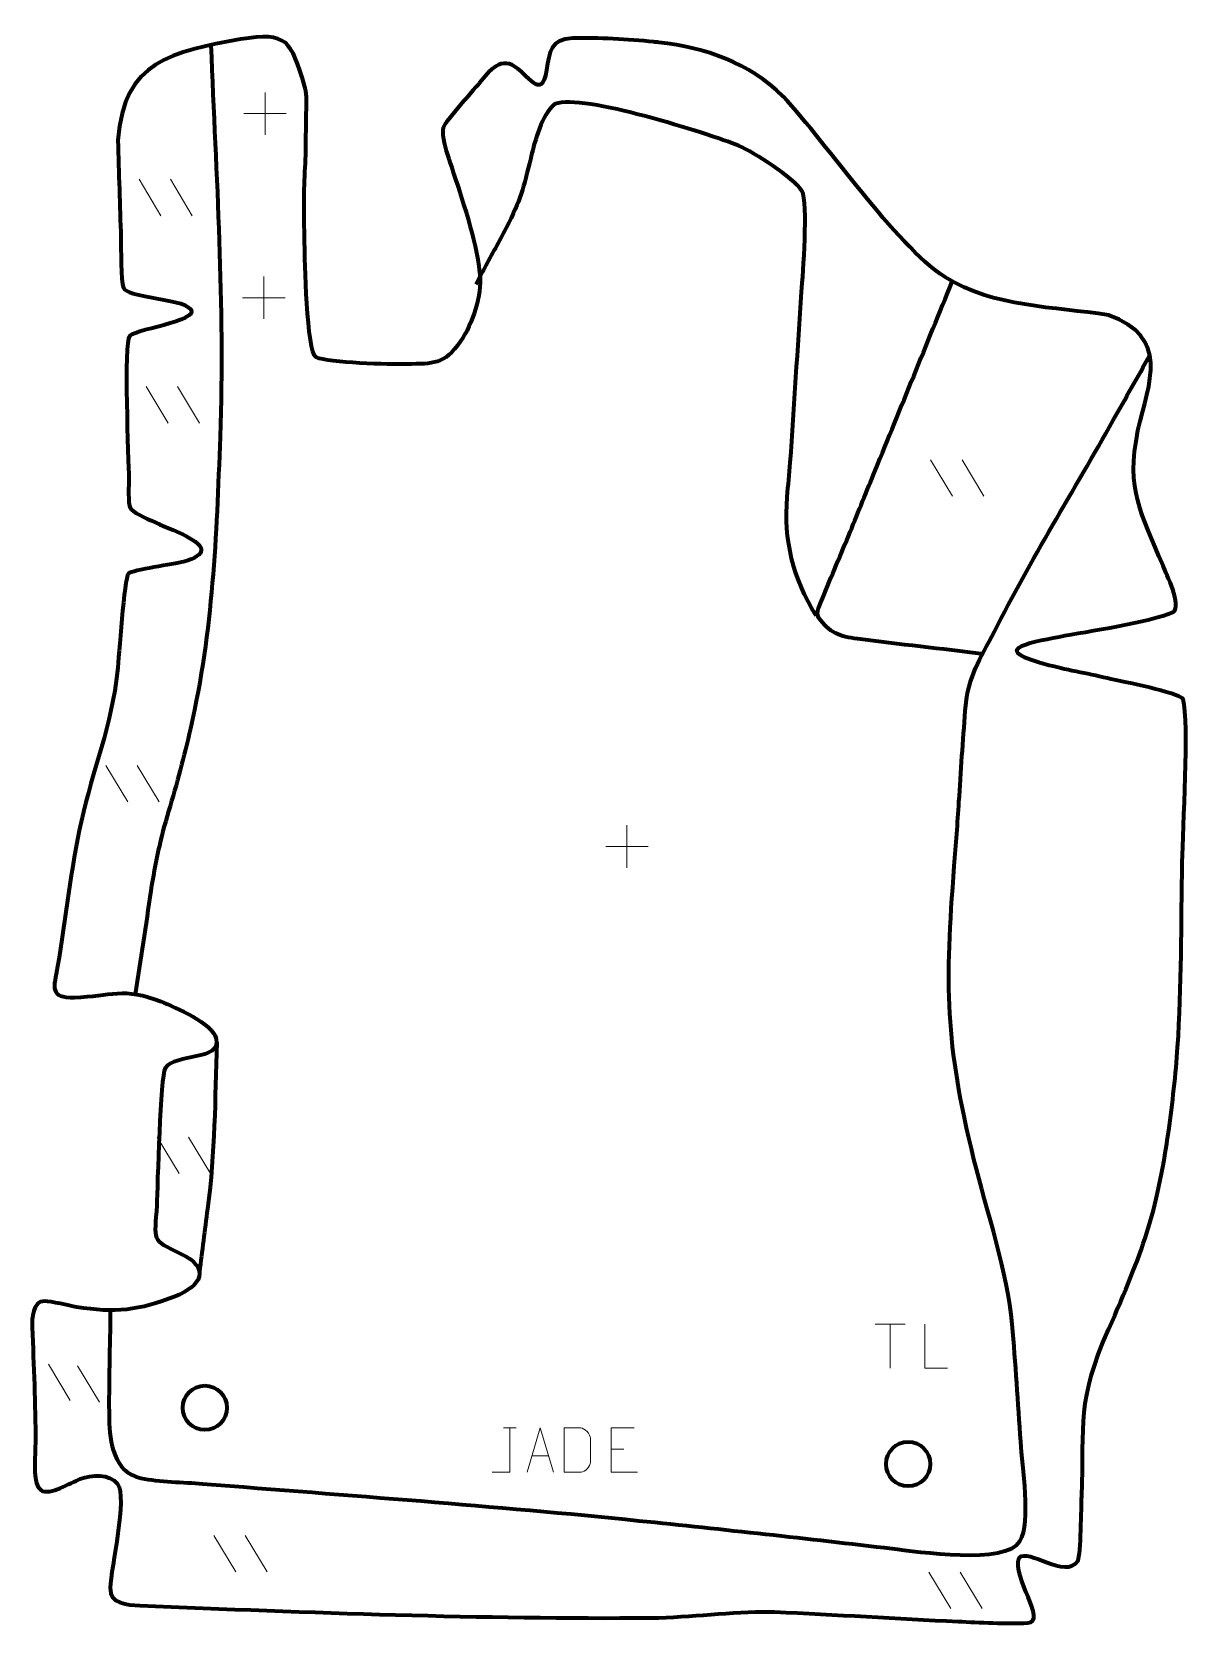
# Model space of a CAD drawing. Header units: millimetres. Extents: x -298 to 355, y -394 to 505.
import ezdxf

# ---------------------------------------------------------------- set-up
doc = ezdxf.new("R2010")
doc.units = ezdxf.units.MM
doc.header["$MEASUREMENT"] = 0
doc.layers.add('layer 2', color=7, linetype='Continuous')
doc.layers.add('layer 3', color=7, linetype='Continuous')

msp = doc.modelspace()

# ---------------------------------------------------------------- linework, layer by layer
at = {"layer": 'layer 2', "color": 142, "lineweight": 200}
for centre in [(-200.5375, -271.5446), (196.6023, -303.2945)]:
    msp.add_ellipse(centre, major_axis=(0, 12.5), ratio=1, dxfattribs=at)
at = {"layer": 'layer 2', "color": 140, "lineweight": 158}
for points, knots in [([(-197.155, 497.5398), (-194.1789, 423.0915), (-189.2647, 351.2366), (-191.9604, 276.5036), (-191.9604, 276.5036), (-194.0245, 219.2813), (-195.9752, 168.1011), (-208.6607, 111.7873), (-208.6607, 111.7873), (-212.2291, 96.0708), (-216.4128, 80.6146), (-221.0218, 65.1741), (-221.0218, 65.1741), (-225.5985, 49.9607), (-228.6683, 35.9472), (-231.0313, 20.244), (-231.0313, 20.244), (-233.8769, 0.774), (-236.886, -18.6725), (-239.8441, -38.1257)], [0, 0, 0, 0, 0.16666667, 0.16666667, 0.16666667, 0.16666667, 0.33333333, 0.33333333, 0.33333333, 0.33333333, 0.5, 0.5, 0.5, 0.5, 0.66666667, 0.66666667, 0.66666667, 0.66666667, 1, 1, 1, 1]), ([(144.6096, 175.6019), (131.6397, 196.6452), (126.271, 217.9021), (128.3025, 242.5285), (128.3025, 242.5285), (128.8378, 249.0186), (129.5393, 255.4818), (130.0443, 261.9796), (130.0443, 261.9796), (132.3095, 294.0409), (134.2221, 326.1262), (136.4398, 358.1912), (136.4398, 358.1912), (137.1686, 368.6299), (140.3994, 408.2185), (136.6111, 415.3308), (136.6111, 415.3308), (131.6509, 422.6884), (109.5037, 436.9207), (100.9694, 440.7053), (100.9694, 440.7053), (83.3547, 447.5546), (12.6111, 470.295), (-2.6369, 464.2806), (-2.6369, 464.2806), (-2.6369, 464.2806), (-3.4405, 463.8604), (-3.4405, 463.8604), (-3.4405, 463.8604), (-10.0468, 458.5533), (-14.2408, 443.0685), (-16.25, 434.9235), (-16.25, 434.9235), (-16.25, 434.9235), (-16.5321, 433.7801), (-16.5321, 433.7801), (-16.5321, 433.7801), (-20.6107, 416.6895), (-22.2261, 410.2811), (-30.423, 394.3388), (-30.423, 394.3388), (-34.3544, 386.6926), (-38.6148, 379.2084), (-42.6688, 371.624), (-42.6688, 371.624), (-44.3044, 368.5482), (-45.9398, 365.4724), (-47.5753, 362.3966)], [0, 0, 0, 0, 0.07692308, 0.07692308, 0.07692308, 0.07692308, 0.15384615, 0.15384615, 0.15384615, 0.15384615, 0.23076923, 0.23076923, 0.23076923, 0.23076923, 0.30769231, 0.30769231, 0.30769231, 0.30769231, 0.38461538, 0.38461538, 0.38461538, 0.38461538, 0.46153846, 0.46153846, 0.46153846, 0.46153846, 0.53846154, 0.53846154, 0.53846154, 0.53846154, 0.61538462, 0.61538462, 0.61538462, 0.61538462, 0.69230769, 0.69230769, 0.69230769, 0.69230769, 0.76923077, 0.76923077, 0.76923077, 0.76923077, 0.84615385, 0.84615385, 0.84615385, 0.84615385, 1, 1, 1, 1]), ([(239.0449, 153.8503), (215.3873, 156.7467), (191.6302, 159.3771), (168.0014, 162.3456), (168.0014, 162.3456), (157.8816, 163.7133), (152.1806, 165.7078), (146.0778, 174.4028), (146.0778, 174.4028), (144.1309, 177.1767), (147.0398, 182.0293), (148.2853, 185.1844), (148.2853, 185.1844), (153.1893, 197.6066), (158.7538, 210.27), (163.8358, 222.7278), (163.8358, 222.7278), (168.5477, 234.2784), (173.2603, 245.8287), (177.9725, 257.3792), (177.9725, 257.3792), (192.4864, 292.9546), (207.0002, 328.5301), (221.514, 364.1055)], [0, 0, 0, 0, 0.14285714, 0.14285714, 0.14285714, 0.14285714, 0.28571429, 0.28571429, 0.28571429, 0.28571429, 0.42857143, 0.42857143, 0.42857143, 0.42857143, 0.57142857, 0.57142857, 0.57142857, 0.57142857, 0.71428571, 0.71428571, 0.71428571, 0.71428571, 1, 1, 1, 1]), ([(-253.9213, -216.4954), (-254.1385, -236.8208), (-254.9249, -257.5821), (-254.6112, -277.8524), (-254.6112, -277.8524), (-254.4081, -290.9718), (-251.9112, -308.0532), (-236.6392, -311.2362), (-236.6392, -311.2362), (-226.3489, -313.3809), (-212.5934, -313.5922), (-201.8445, -314.4121), (-201.8445, -314.4121), (-119.6659, -321.0097), (-37.494, -326.8575), (44.5327, -335.279), (44.5327, -335.279), (92.439, -340.2172), (139.8087, -345.3049), (187.638, -351.0344), (187.638, -351.0344), (201.5672, -352.7429), (251.995, -360.1675), (259.7707, -346.927), (259.7707, -346.927), (266.1443, -336.0742), (261.1043, -304.4418), (260.1796, -290.8022), (260.1796, -290.8022), (258.6795, -268.6756), (257.305, -246.5598), (255.4411, -224.4582), (255.4411, -224.4582), (252.8972, -195.3331), (240.8857, -160.4055), (233.7801, -131.3437), (233.7801, -131.3437), (217.4789, -64.673), (217.4682, -33.7732), (222.6794, 34.3508), (222.6794, 34.3508), (223.6014, 46.4036), (224.5451, 58.4448), (225.3205, 70.5088), (225.3205, 70.5088), (226.3776, 87.5853), (227.5393, 104.6451), (228.887, 121.7014), (228.887, 121.7014), (228.887, 121.7014), (229.0065, 123.2065), (229.0065, 123.2065), (229.0065, 123.2065), (230.5343, 141.7223), (237.1448, 150.6225), (245.2938, 166.6334), (245.2938, 166.6334), (265.752, 206.8291), (290.2195, 246.313), (312.4558, 285.7495), (312.4558, 285.7495), (319.3328, 297.946), (326.1973, 310.1495), (333.07, 322.3484)], [0, 0, 0, 0, 0.05882353, 0.05882353, 0.05882353, 0.05882353, 0.11764706, 0.11764706, 0.11764706, 0.11764706, 0.17647059, 0.17647059, 0.17647059, 0.17647059, 0.23529412, 0.23529412, 0.23529412, 0.23529412, 0.29411765, 0.29411765, 0.29411765, 0.29411765, 0.35294118, 0.35294118, 0.35294118, 0.35294118, 0.41176471, 0.41176471, 0.41176471, 0.41176471, 0.47058824, 0.47058824, 0.47058824, 0.47058824, 0.52941176, 0.52941176, 0.52941176, 0.52941176, 0.58823529, 0.58823529, 0.58823529, 0.58823529, 0.64705882, 0.64705882, 0.64705882, 0.64705882, 0.70588235, 0.70588235, 0.70588235, 0.70588235, 0.76470588, 0.76470588, 0.76470588, 0.76470588, 0.82352941, 0.82352941, 0.82352941, 0.82352941, 0.88235294, 0.88235294, 0.88235294, 0.88235294, 1, 1, 1, 1]), ([(-193.8682, -65.4325), (-194.828, -97.9803), (-194.7265, -126.7753), (-199.0614, -159.3603), (-199.0614, -159.3603), (-200.6404, -171.2288), (-202.1158, -183.1089), (-203.567, -194.9935)], [0, 0, 0, 0, 0.33333333, 0.33333333, 0.33333333, 0.33333333, 1, 1, 1, 1])]:
    msp.add_open_spline(points, degree=3, knots=knots, dxfattribs=at)
at = {"layer": 'layer 3', "color": 242, "lineweight": 158}
msp.add_open_spline([(-249.6098, 443.8074), (-246.505, 489.0626), (-218.8279, 493.5389), (-180.3891, 500.8291), (-180.3891, 500.8291), (-153.7974, 504.9942), (-152.0697, 500.2733), (-144.2612, 474.6042), (-144.2612, 474.6042), (-143.1692, 471.0145), (-142.9369, 465.9702), (-143.1629, 461.2245), (-143.1629, 461.2245), (-143.6307, 451.3993), (-143.1536, 438.6555), (-143.9926, 426.0437), (-143.9926, 426.0437), (-144.798, 413.1409), (-144.4486, 398.1977), (-144.2031, 385.239), (-144.2031, 385.239), (-144.0682, 378.1147), (-143.159, 323.9906), (-137.6371, 321.327), (-137.6371, 321.327), (-130.6752, 317.9689), (-95.9677, 317.2678), (-86.5074, 317.4637), (-86.5074, 317.4637), (-71.5425, 317.7736), (-65.4739, 316.8764), (-56.1267, 330.4346), (-56.1267, 330.4346), (-49.376, 340.2264), (-43.9235, 356.2568), (-45.2766, 368.2069), (-45.2766, 368.2069), (-45.2766, 368.2069), (-45.365, 368.9872), (-45.365, 368.9872), (-45.365, 368.9872), (-47.5811, 388.5498), (-55.3903, 410.8038), (-61.15, 428.4169), (-61.15, 428.4169), (-63.3475, 435.1367), (-65.4513, 440.8282), (-66.0957, 446.6411), (-66.0957, 446.6411), (-66.6405, 451.5558), (-65.4865, 452.2591), (-61.2945, 457.5801), (-61.2945, 457.5801), (-56.859, 463.2102), (-52.0671, 468.4914), (-47.3601, 473.8852), (-47.3601, 473.8852), (-42.7424, 479.3791), (-35.6216, 490.4283), (-27.1826, 486.2976), (-27.1826, 486.2976), (-17.6125, 481.6134), (-10.7349, 465.1238), (-7.6168, 483.2956), (-7.6168, 483.2956), (-5.8218, 493.7561), (-5.4046, 500.8991), (7.1903, 501.3618), (7.1903, 501.3618), (21.8263, 501.8994), (38.2723, 500.7047), (52.8982, 499.3286), (52.8982, 499.3286), (53.8678, 499.2358), (54.8254, 499.1322), (55.7927, 499.0215), (55.7927, 499.0215), (82.7353, 495.7574), (106.2954, 487.9737), (125.9669, 468.5179), (125.9669, 468.5179), (152.0577, 440.6133), (188.3538, 385.7693), (217.4387, 366.4533), (217.4387, 366.4533), (245.1062, 349.5282), (278.8146, 349.8476), (309.7244, 345.1604), (309.7244, 345.1604), (344.452, 332.4717), (333.0004, 307.8929), (326.401, 279.9942), (326.401, 279.9942), (319.4872, 245.7943), (328.1415, 234.158), (340.5414, 203.5757), (340.5414, 203.5757), (342.4023, 199.2593), (351.2282, 180.8859), (346.474, 177.6787), (346.474, 177.6787), (332.9922, 171.7339), (297.8723, 166.6854), (281.9272, 163.6102), (281.9272, 163.6102), (263.7704, 160.1086), (241.6256, 156.3167), (276.2466, 147.4457), (276.2466, 147.4457), (287.7178, 144.5064), (299.6631, 142.4676), (311.345, 139.6649), (311.345, 139.6649), (317.995, 138.1673), (349.0085, 132.1862), (351.9792, 128.3027), (351.9792, 128.3027), (355.3018, 115.1947), (351.7718, 55.0788), (351.413, 36.4419), (351.413, 36.4419), (350.7689, 2.0784), (351.0986, -33.8837), (348.798, -68.0437), (348.798, -68.0437), (347.7928, -82.969), (345.8303, -100.1894), (343.7821, -115.0458), (343.7821, -115.0458), (336.851, -163.2026), (329.1072, -183.244), (309.7592, -227.3928), (309.7592, -227.3928), (291.624, -268.6784), (296.2895, -279.4252), (294.6232, -321.6243), (294.6232, -321.6243), (294.4428, -327.302), (294.1232, -354.5329), (292.5464, -357.6874), (292.5464, -357.6874), (285.4616, -369.0515), (264.2974, -350.1578), (259.3369, -356.2434), (259.3369, -356.2434), (254.8114, -367.091), (275.5645, -392.2656), (264.1176, -392.9689), (264.1176, -392.9689), (252.5931, -393.677), (236.4767, -392.6559), (224.7923, -392.1597), (224.7923, -392.1597), (190.2538, -390.6931), (155.6978, -388.1789), (121.2361, -386.7528), (121.2361, -386.7528), (120.4496, -386.7203), (119.6657, -386.6925), (118.8789, -386.6706), (118.8789, -386.6706), (96.4891, -386.5411), (74.2325, -389.8673), (51.4714, -390.0976), (51.4714, -390.0976), (-42.9763, -390.9207), (-142.5519, -387.0567), (-237.3197, -383.1535), (-237.3197, -383.1535), (-244.3432, -382.8642), (-254.3342, -382.3997), (-254.0626, -373.1536), (-254.0626, -373.1536), (-253.5086, -361.8875), (-244.2622, -321.8035), (-249.8426, -314.5439), (-249.8426, -314.5439), (-254.4362, -308.5681), (-264.6196, -309.4387), (-270.9229, -311.733), (-270.9229, -311.733), (-276.4367, -313.74), (-288.0108, -321.3944), (-292.9546, -318.0544), (-292.9546, -318.0544), (-292.9546, -318.0544), (-294.638, -316.3329), (-294.638, -316.3329), (-294.638, -316.3329), (-297.7772, -311.7396), (-296.255, -297.3558), (-296.218, -291.0707), (-296.218, -291.0707), (-296.2185, -269.571), (-297.2079, -247.7257), (-298.0508, -226.222), (-298.0508, -226.222), (-298.2475, -221.2039), (-297.954, -211.3518), (-290.9653, -211.3869), (-290.9653, -211.3869), (-287.598, -211.4038), (-277.2729, -214.0205), (-272.9488, -214.7217), (-272.9488, -214.7217), (-251.2789, -218.2357), (-237.7298, -216.6825), (-217.2916, -208.7041), (-217.2916, -208.7041), (-202.8643, -202.8729), (-196.791, -192.7966), (-214.0115, -184.6139), (-214.0115, -184.6139), (-231.6015, -176.3111), (-228.6987, -177.5761), (-227.732, -157.1891), (-227.732, -157.1891), (-227.291, -146.9072), (-225.7199, -83.9508), (-223.0218, -79.9336), (-223.0218, -79.9336), (-217.2468, -71.3351), (-191.3547, -76.0507), (-194.0582, -63.3655), (-194.0582, -63.3655), (-195.9525, -54.4771), (-217.1755, -45.706), (-225.2545, -42.3316), (-225.2545, -42.3316), (-246.3049, -33.88), (-253.7035, -39.124), (-274.1957, -39.9954), (-274.1957, -39.9954), (-288.5513, -40.1823), (-285.8605, -34.5804), (-283.726, -22.3834), (-283.726, -22.3834), (-279.1661, 4.2748), (-276.1466, 33.0703), (-270.4274, 59.2019), (-270.4274, 59.2019), (-263.7168, 89.3239), (-253.2114, 112.9265), (-249.8863, 144.6273), (-249.8863, 144.6273), (-249.3083, 151.3584), (-245.9119, 197.1913), (-243.8209, 199.1694), (-243.8209, 199.1694), (-241.5467, 201.3208), (-217.7218, 204.5779), (-212.5519, 205.9085), (-212.5519, 205.9085), (-199.0115, 209.865), (-199.8287, 214.4136), (-211.3639, 220.5943), (-211.3639, 220.5943), (-218.0799, 224.1928), (-239.584, 231.6001), (-242.7613, 236.2838), (-242.7613, 236.2838), (-244.0846, 238.2346), (-243.4374, 250.2355), (-243.4428, 252.7658), (-243.4428, 252.7658), (-243.6386, 262.8331), (-246.5235, 329.9266), (-243.0832, 333.2223), (-243.0832, 333.2223), (-238.2323, 337.8695), (-197.8177, 342.4579), (-210.4391, 350.0224), (-210.4391, 350.0224), (-218.1842, 354.6642), (-244.3491, 355.2378), (-246.5289, 360.5416), (-246.5289, 360.5416), (-247.9896, 364.0955), (-247.8638, 383.4553), (-247.9749, 388.6164), (-247.9749, 388.6164), (-248.4686, 407.0139), (-249.1606, 425.4017), (-249.6098, 443.8074)], degree=3, knots=[0, 0, 0, 0, 0.01388889, 0.01388889, 0.01388889, 0.01388889, 0.02777778, 0.02777778, 0.02777778, 0.02777778, 0.04166667, 0.04166667, 0.04166667, 0.04166667, 0.05555556, 0.05555556, 0.05555556, 0.05555556, 0.06944444, 0.06944444, 0.06944444, 0.06944444, 0.08333333, 0.08333333, 0.08333333, 0.08333333, 0.09722222, 0.09722222, 0.09722222, 0.09722222, 0.11111111, 0.11111111, 0.11111111, 0.11111111, 0.125, 0.125, 0.125, 0.125, 0.13888889, 0.13888889, 0.13888889, 0.13888889, 0.15277778, 0.15277778, 0.15277778, 0.15277778, 0.16666667, 0.16666667, 0.16666667, 0.16666667, 0.18055556, 0.18055556, 0.18055556, 0.18055556, 0.19444444, 0.19444444, 0.19444444, 0.19444444, 0.20833333, 0.20833333, 0.20833333, 0.20833333, 0.22222222, 0.22222222, 0.22222222, 0.22222222, 0.23611111, 0.23611111, 0.23611111, 0.23611111, 0.25, 0.25, 0.25, 0.25, 0.26388889, 0.26388889, 0.26388889, 0.26388889, 0.27777778, 0.27777778, 0.27777778, 0.27777778, 0.29166667, 0.29166667, 0.29166667, 0.29166667, 0.30555556, 0.30555556, 0.30555556, 0.30555556, 0.31944444, 0.31944444, 0.31944444, 0.31944444, 0.33333333, 0.33333333, 0.33333333, 0.33333333, 0.34722222, 0.34722222, 0.34722222, 0.34722222, 0.36111111, 0.36111111, 0.36111111, 0.36111111, 0.375, 0.375, 0.375, 0.375, 0.38888889, 0.38888889, 0.38888889, 0.38888889, 0.40277778, 0.40277778, 0.40277778, 0.40277778, 0.41666667, 0.41666667, 0.41666667, 0.41666667, 0.43055556, 0.43055556, 0.43055556, 0.43055556, 0.44444444, 0.44444444, 0.44444444, 0.44444444, 0.45833333, 0.45833333, 0.45833333, 0.45833333, 0.47222222, 0.47222222, 0.47222222, 0.47222222, 0.48611111, 0.48611111, 0.48611111, 0.48611111, 0.5, 0.5, 0.5, 0.5, 0.51388889, 0.51388889, 0.51388889, 0.51388889, 0.52777778, 0.52777778, 0.52777778, 0.52777778, 0.54166667, 0.54166667, 0.54166667, 0.54166667, 0.55555556, 0.55555556, 0.55555556, 0.55555556, 0.56944444, 0.56944444, 0.56944444, 0.56944444, 0.58333333, 0.58333333, 0.58333333, 0.58333333, 0.59722222, 0.59722222, 0.59722222, 0.59722222, 0.61111111, 0.61111111, 0.61111111, 0.61111111, 0.625, 0.625, 0.625, 0.625, 0.63888889, 0.63888889, 0.63888889, 0.63888889, 0.65277778, 0.65277778, 0.65277778, 0.65277778, 0.66666667, 0.66666667, 0.66666667, 0.66666667, 0.68055556, 0.68055556, 0.68055556, 0.68055556, 0.69444444, 0.69444444, 0.69444444, 0.69444444, 0.70833333, 0.70833333, 0.70833333, 0.70833333, 0.72222222, 0.72222222, 0.72222222, 0.72222222, 0.73611111, 0.73611111, 0.73611111, 0.73611111, 0.75, 0.75, 0.75, 0.75, 0.76388889, 0.76388889, 0.76388889, 0.76388889, 0.77777778, 0.77777778, 0.77777778, 0.77777778, 0.79166667, 0.79166667, 0.79166667, 0.79166667, 0.80555556, 0.80555556, 0.80555556, 0.80555556, 0.81944444, 0.81944444, 0.81944444, 0.81944444, 0.83333333, 0.83333333, 0.83333333, 0.83333333, 0.84722222, 0.84722222, 0.84722222, 0.84722222, 0.86111111, 0.86111111, 0.86111111, 0.86111111, 0.875, 0.875, 0.875, 0.875, 0.88888889, 0.88888889, 0.88888889, 0.88888889, 0.90277778, 0.90277778, 0.90277778, 0.90277778, 0.91666667, 0.91666667, 0.91666667, 0.91666667, 0.93055556, 0.93055556, 0.93055556, 0.93055556, 0.94444444, 0.94444444, 0.94444444, 0.94444444, 0.95833333, 0.95833333, 0.95833333, 0.95833333, 0.97222222, 0.97222222, 0.97222222, 0.97222222, 1, 1, 1, 1], dxfattribs=at)
at = {"layer": 'layer 3', "color": 250, "lineweight": 9}
for points in [[(-166.5522, 470.8227), (-166.5522, 470.8227), (-166.5522, 446.8448), (-166.5522, 446.8448)], [(-178.5411, 458.8337), (-178.5411, 458.8337), (-154.5632, 458.8337), (-154.5632, 458.8337)], [(-237.7248, 421.7918), (-237.7248, 421.7918), (-225.3605, 401.2475), (-225.3605, 401.2475)], [(-237.7248, 421.7918), (-237.7248, 421.7918), (-225.3605, 401.2475), (-225.3605, 401.2475)], [(-219.9949, 421.7918), (-219.9949, 421.7918), (-207.6306, 401.2475), (-207.6306, 401.2475)], [(-219.9949, 421.7918), (-219.9949, 421.7918), (-207.6306, 401.2475), (-207.6306, 401.2475)], [(-167.2138, 366.9077), (-167.2138, 366.9077), (-167.2138, 342.9298), (-167.2138, 342.9298)], [(-179.2027, 354.9187), (-179.2027, 354.9187), (-155.2248, 354.9187), (-155.2248, 354.9187)], [(-233.6849, 304.7528), (-233.6849, 304.7528), (-221.3206, 284.2085), (-221.3206, 284.2085)], [(-233.6849, 304.7528), (-233.6849, 304.7528), (-221.3206, 284.2085), (-221.3206, 284.2085)], [(-215.955, 304.7528), (-215.955, 304.7528), (-203.5907, 284.2085), (-203.5907, 284.2085)], [(-215.955, 304.7528), (-215.955, 304.7528), (-203.5907, 284.2085), (-203.5907, 284.2085)], [(209.3209, 263.5244), (209.3209, 263.5244), (221.6852, 242.9801), (221.6852, 242.9801)], [(209.3209, 263.5244), (209.3209, 263.5244), (221.6852, 242.9801), (221.6852, 242.9801)], [(227.0508, 263.5244), (227.0508, 263.5244), (239.4151, 242.9801), (239.4151, 242.9801)], [(227.0508, 263.5244), (227.0508, 263.5244), (239.4151, 242.9801), (239.4151, 242.9801)], [(-256.4391, 90.9694), (-256.4391, 90.9694), (-244.0748, 70.4251), (-244.0748, 70.4251)], [(-256.4391, 90.9694), (-256.4391, 90.9694), (-244.0748, 70.4251), (-244.0748, 70.4251)], [(-256.4391, 90.9694), (-256.4391, 90.9694), (-244.0748, 70.4251), (-244.0748, 70.4251)], [(-256.4391, 90.9694), (-256.4391, 90.9694), (-244.0748, 70.4251), (-244.0748, 70.4251)], [(-238.7092, 90.9694), (-238.7092, 90.9694), (-226.3449, 70.4251), (-226.3449, 70.4251)], [(-238.7092, 90.9694), (-238.7092, 90.9694), (-226.3449, 70.4251), (-226.3449, 70.4251)], [(-238.7092, 90.9694), (-238.7092, 90.9694), (-226.3449, 70.4251), (-226.3449, 70.4251)], [(-238.7092, 90.9694), (-238.7092, 90.9694), (-226.3449, 70.4251), (-226.3449, 70.4251)], [(37.8167, 57.1755), (37.8167, 57.1755), (37.8167, 33.1976), (37.8167, 33.1976)], [(25.8278, 45.1865), (25.8278, 45.1865), (49.8057, 45.1865), (49.8057, 45.1865)], [(-227.5029, -118.7986), (-227.5029, -118.7986), (-215.1386, -139.3429), (-215.1386, -139.3429)], [(-227.5029, -118.7986), (-227.5029, -118.7986), (-215.1386, -139.3429), (-215.1386, -139.3429)], [(-227.5029, -118.7986), (-227.5029, -118.7986), (-215.1386, -139.3429), (-215.1386, -139.3429)], [(-209.773, -118.7986), (-209.773, -118.7986), (-197.4087, -139.3429), (-197.4087, -139.3429)], [(177.907, -224.3028), (177.907, -224.3028), (194.8942, -224.3028), (194.8942, -224.3028)], [(186.4008, -249.2328), (186.4008, -249.2328), (186.4008, -224.2793), (186.4008, -224.2793)], [(-288.8861, -246.8571), (-288.8861, -246.8571), (-276.5218, -267.4014), (-276.5218, -267.4014)], [(-272.4821, -247.9155), (-272.4821, -247.9155), (-260.1178, -268.4598), (-260.1178, -268.4598)], [(-31.8592, -282.9526), (-31.8592, -282.9526), (-24.691, -282.9526), (-24.691, -282.9526)], [(28.9729, -294.8249), (28.9729, -294.8249), (36.141, -294.8249), (36.141, -294.8249)], [(-15.8194, -298.6495), (-15.8194, -298.6495), (-6.3237, -298.6495), (-6.3237, -298.6495)], [(-195.4883, -343.6946), (-195.4883, -343.6946), (-183.124, -364.2389), (-183.124, -364.2389)], [(-195.4883, -343.6946), (-195.4883, -343.6946), (-183.124, -364.2389), (-183.124, -364.2389)], [(-177.7584, -343.6946), (-177.7584, -343.6946), (-165.3941, -364.2389), (-165.3941, -364.2389)], [(-177.7584, -343.6946), (-177.7584, -343.6946), (-165.3941, -364.2389), (-165.3941, -364.2389)], [(208.2632, -364.3321), (208.2632, -364.3321), (220.6275, -384.8764), (220.6275, -384.8764)], [(208.2632, -364.3321), (208.2632, -364.3321), (220.6275, -384.8764), (220.6275, -384.8764)], [(208.2632, -364.3321), (208.2632, -364.3321), (220.6275, -384.8764), (220.6275, -384.8764)], [(225.9931, -364.3321), (225.9931, -364.3321), (238.3574, -384.8764), (238.3574, -384.8764)], [(225.9931, -364.3321), (225.9931, -364.3321), (238.3574, -384.8764), (238.3574, -384.8764)], [(225.9931, -364.3321), (225.9931, -364.3321), (238.3574, -384.8764), (238.3574, -384.8764)]]:
    msp.add_open_spline(points, degree=3, dxfattribs=at)
for points, knots in [([(218.8966, -249.2329), (218.8966, -249.2329), (205.9475, -249.2329), (205.9475, -249.2329), (205.9475, -249.2329), (205.9475, -249.2329), (205.9475, -224.2793), (205.9475, -224.2793)], [0, 0, 0, 0, 0.33333333, 0.33333333, 0.33333333, 0.33333333, 1, 1, 1, 1]), ([(-38.2971, -307.9062), (-38.2971, -307.9062), (-28.2751, -307.9062), (-28.2751, -307.9062), (-28.2751, -307.9062), (-28.2751, -307.9062), (-28.2751, -282.9526), (-28.2751, -282.9526)], [0, 0, 0, 0, 0.33333333, 0.33333333, 0.33333333, 0.33333333, 1, 1, 1, 1]), ([(-18.542, -307.8989), (-18.542, -307.8989), (-11.171, -282.9454), (-11.171, -282.9454), (-11.171, -282.9454), (-11.171, -282.9454), (-3.6011, -307.8989), (-3.6011, -307.8989)], [0, 0, 0, 0, 0.33333333, 0.33333333, 0.33333333, 0.33333333, 1, 1, 1, 1]), ([(2.4004, -307.8761), (4.7322, -307.8757), (9.6824, -307.8997), (12.0139, -307.9), (12.0139, -307.9), (13.9389, -308.0054), (17.2575, -304.4638), (17.2463, -302.4465), (17.2463, -302.4465), (17.2459, -296.6764), (17.2459, -294.5067), (17.2463, -288.7374), (17.2463, -288.7374), (17.242, -286.5993), (13.8675, -282.9392), (11.7151, -282.9527), (11.7151, -282.9527), (9.3894, -282.9527), (4.6651, -282.9527), (2.339, -282.9527), (2.339, -282.9527), (2.3394, -288.6996), (2.4007, -302.1288), (2.4004, -307.8761)], [0, 0, 0, 0, 0.14285714, 0.14285714, 0.14285714, 0.14285714, 0.28571429, 0.28571429, 0.28571429, 0.28571429, 0.42857143, 0.42857143, 0.42857143, 0.42857143, 0.57142857, 0.57142857, 0.57142857, 0.57142857, 0.71428571, 0.71428571, 0.71428571, 0.71428571, 1, 1, 1, 1]), ([(41.8468, -282.9452), (41.8468, -282.9452), (28.9729, -282.9452), (28.9729, -282.9452), (28.9729, -282.9452), (28.9729, -282.9452), (28.9729, -307.8988), (28.9729, -307.8988), (28.9729, -307.8988), (28.9729, -307.8988), (43.8387, -307.8988), (43.8387, -307.8988)], [0, 0, 0, 0, 0.25, 0.25, 0.25, 0.25, 0.5, 0.5, 0.5, 0.5, 1, 1, 1, 1])]:
    msp.add_open_spline(points, degree=3, knots=knots, dxfattribs=at)

doc.saveas('drawing.dxf')
